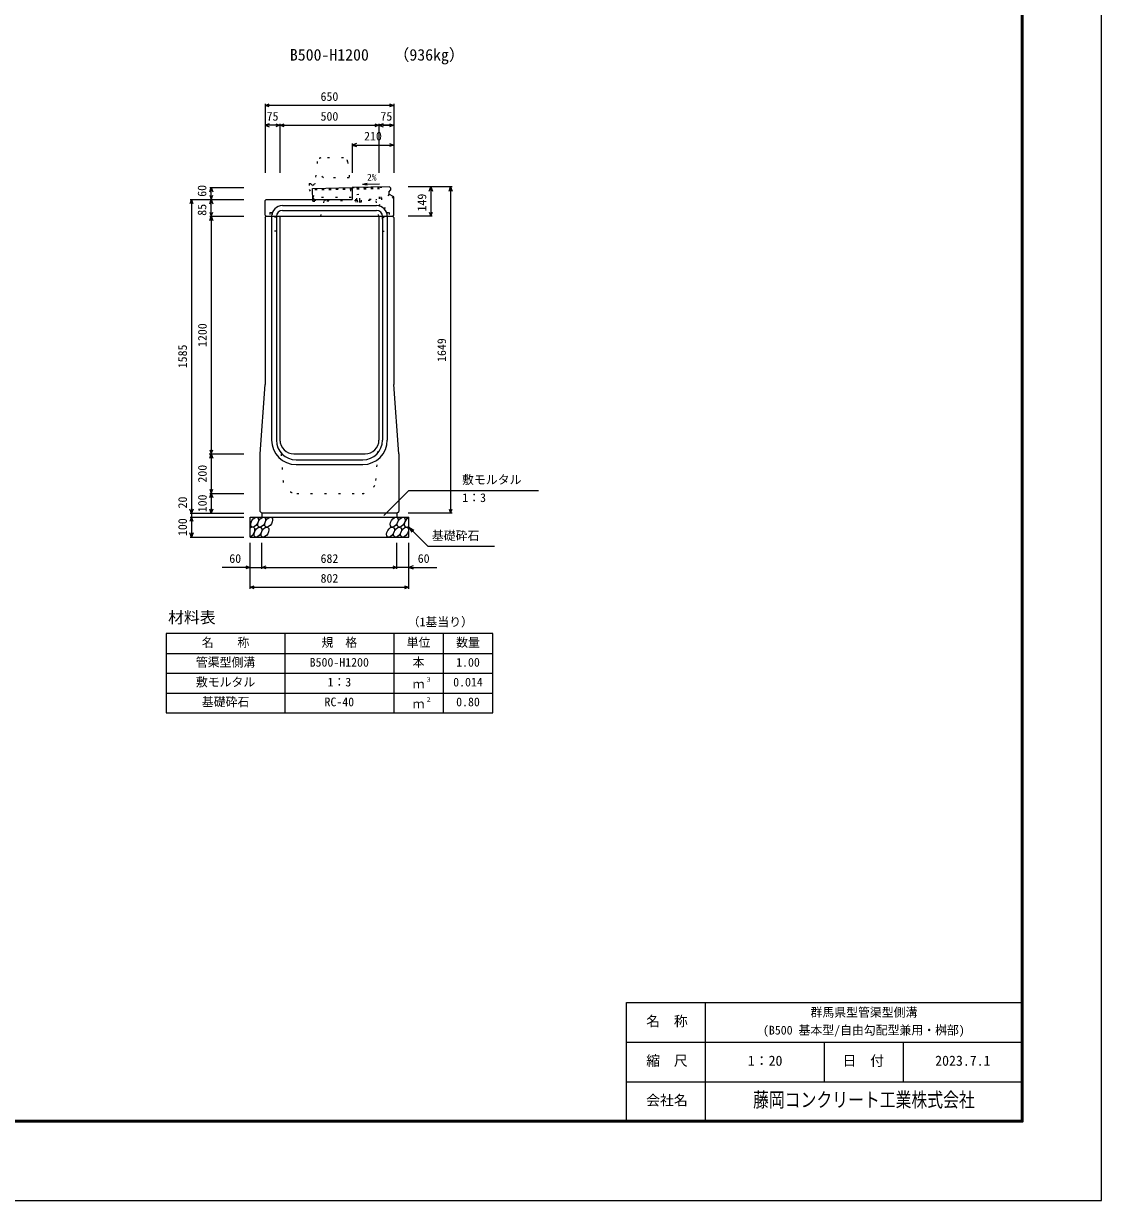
# Model space of a CAD drawing. Units: millimetres, scale not verified. Extents: x -12600 to 12600, y -5940 to 5940.
# Drawn here: x 7154 to 12600, y -5940 to 5 of the extents above; entities that cross this region are included whole.
import ezdxf
from ezdxf.enums import TextEntityAlignment as Align

# ---------------------------------------------------------------- set-up
doc = ezdxf.new("R2010")
doc.units = ezdxf.units.MM
doc.header["$LTSCALE"] = 40
doc.linetypes.add('DOTTED', pattern=[1.75, 0.25, -1.5])
for name, color, linetype, lineweight in [('0-0_DIM', 7, 'Continuous', 25), ('0-1_Defpoints', 5, 'Continuous', 25), ('0-2_HATCH', 6, 'DOTTED', 25), ('0-3_HYO', 3, 'Continuous', 25), ('0-4_HYO2', 4, 'Continuous', 25), ('0-5_OUTLINE', 3, 'Continuous', 25), ('0-6_OUTLINE2', 4, 'DOTTED', 25), ('0-7_TXT', 7, 'Continuous', 25), ('0-8_WAKU', 3, 'Continuous', 25), ('0-9_WAKU-LINE', 7, 'Continuous', 25)]:
    doc.layers.add(name, color=color, linetype=linetype, lineweight=lineweight)
doc.layers.add('0-A_WAKU-TXT', color=7, linetype='Continuous')
doc.styles.add('ＭＳ ゴシック', font='')
doc.styles.get('ＭＳ ゴシック').set_extended_font_data('MS Gothic')

msp = doc.modelspace()

# ---------------------------------------------------------------- linework, layer by layer
at = {"layer": '0-0_DIM'}
for p, q in [((8375, -401.04), (8375, -748.54)), ((9025, -408.54), (8375, -408.54)), ((9025, -401.04), (9025, -748.54)), ((8450, -508.54), (8375, -508.54)), ((8450, -501.04), (8450, -748.54)), ((8450, -508.54), (8950, -508.54)), ((8950, -501.04), (8950, -748.54)), ((9025, -508.54), (8950, -508.54)), ((8970, -508.54), (9025, -508.54)), ((8815, -601.04), (8815, -748.54)), ((8815, -608.54), (9025, -608.54)), ((8095.5, -823.54), (8268, -823.54)), ((8103, -883.54), (8103, -823.54)), ((9319.5, -819.54), (9097, -819.54)), ((9212, -819.54), (9212, -968.54)), ((9312, -819.54), (9312, -2468.54)), ((7995.5, -883.54), (8268, -883.54)), ((8003, -883.54), (8003, -2468.54)), ((8103, -968.54), (8103, -883.54)), ((8095.5, -968.54), (8268, -968.54)), ((9219.5, -968.54), (9097, -968.54)), ((8092.25, -2168.54), (8264.75, -2168.54)), ((8095.5, -2168.54), (8268, -2168.54)), ((8095.5, -2368.54), (8268, -2368.54)), ((8103, -2368.54), (8103, -2468.54)), ((8974.77, -2479.35), (9101, -2353.11)), ((9101, -2353.11), (9755.81, -2353.11)), ((7995.5, -2468.54), (8268, -2468.54)), ((7995.5, -2488.54), (8268, -2488.54)), ((8003, -2468.54), (8003, -2488.54)), ((8003, -2488.54), (8003, -2588.54)), ((9319.5, -2468.54), (9097, -2468.54)), ((9101, -2538.54), (9196.76, -2634.29)), ((9101, -2538.54), (9126.98, -2553.54)), ((9101, -2538.54), (9116, -2564.52)), ((7995.5, -2588.54), (8268, -2588.54)), ((8299, -2849.9), (8299, -2618.54)), ((8359, -2749.9), (8359, -2618.54)), ((9041, -2749.9), (9041, -2618.54)), ((9101, -2849.9), (9101, -2618.54)), ((9196.76, -2634.29), (9534.31, -2634.29)), ((8299, -2742.4), (8157.21, -2742.4)), ((8299, -2742.4), (8359, -2742.4)), ((8359, -2742.4), (9041, -2742.4)), ((9101, -2742.4), (9041, -2742.4)), ((9101, -2742.4), (9242.79, -2742.4)), ((8299, -2842.4), (9101, -2842.4))]:
    msp.add_line(p, q, dxfattribs=at)
for points in [[(8396.14, -416.23), (8375, -408.54), (8396.14, -400.84)], [(9003.86, -400.84), (9025, -408.54), (9003.86, -416.23)], [(8396.14, -500.84), (8375, -508.54), (8396.14, -516.23)], [(8428.86, -500.84), (8450, -508.54), (8428.86, -516.23)], [(8471.14, -516.23), (8450, -508.54), (8471.14, -500.84)], [(8928.86, -500.84), (8950, -508.54), (8928.86, -516.23)], [(8971.14, -500.84), (8950, -508.54), (8971.14, -516.23)], [(9003.86, -500.84), (9025, -508.54), (9003.86, -516.23)], [(8836.14, -600.84), (8815, -608.54), (8836.14, -616.23)], [(9003.86, -600.84), (9025, -608.54), (9003.86, -616.23)], [(8095.3, -844.68), (8103, -823.54), (8110.7, -844.68)], [(9204.3, -840.68), (9212, -819.54), (9219.7, -840.68)], [(9304.3, -840.68), (9312, -819.54), (9319.7, -840.68)], [(8010.7, -904.68), (8003, -883.54), (7995.3, -904.68)], [(8095.3, -862.39), (8103, -883.54), (8110.7, -862.39)], [(8095.3, -904.68), (8103, -883.54), (8110.7, -904.68)], [(8095.3, -947.39), (8103, -968.54), (8110.7, -947.39)], [(9204.3, -947.39), (9212, -968.54), (9219.7, -947.39)], [(8095.3, -989.68), (8103, -968.54), (8110.7, -989.68)], [(8103, -968.54), (8103, -2168.54), (8103, -2368.54)], [(8095.3, -2147.39), (8103, -2168.54), (8110.7, -2147.39)], [(8095.3, -2189.68), (8103, -2168.54), (8110.7, -2189.68)], [(8095.3, -2347.39), (8103, -2368.54), (8110.7, -2347.39)], [(8095.3, -2389.68), (8103, -2368.54), (8110.7, -2389.68)], [(8010.7, -2447.39), (8003, -2468.54), (7995.3, -2447.39)], [(8010.7, -2509.68), (8003, -2488.54), (7995.3, -2509.68)], [(8110.7, -2447.39), (8103, -2468.54), (8095.3, -2447.39)], [(9304.3, -2447.39), (9312, -2468.54), (9319.7, -2447.39)], [(8010.7, -2567.39), (8003, -2588.54), (7995.3, -2567.39)], [(8277.86, -2734.71), (8299, -2742.4), (8277.86, -2750.1)], [(8380.14, -2750.1), (8359, -2742.4), (8380.14, -2734.71)], [(9019.86, -2734.71), (9041, -2742.4), (9019.86, -2750.1)], [(9122.14, -2734.71), (9101, -2742.4), (9122.14, -2750.1)], [(8320.14, -2850.1), (8299, -2842.4), (8320.14, -2834.71)], [(9079.86, -2834.71), (9101, -2842.4), (9079.86, -2850.1)]]:
    msp.add_lwpolyline(points, dxfattribs=at)
at = {"layer": '0-1_Defpoints'}
msp.add_lwpolyline([(-4200, -5940), (12600, -5940), (12600, 5940), (-4200, 5940)], close=True, dxfattribs=at)
at = {"layer": '0-2_HATCH', "linetype": 'Continuous'}
for p, q in [((8615, -827.35), (8815, -823.54)), ((8616.23, -891.84), (8615, -827.35))]:
    msp.add_line(p, q, dxfattribs=at)
at = {"layer": '0-2_HATCH'}
for p, q in [((8620.64, -887.25), (8619.5, -827.26)), ((8627.3, -827.11), (8628.44, -887.1)), ((8630.8, -827.04), (8631.94, -887.03)), ((8634.3, -826.98), (8635.44, -886.97)), ((8662.59, -826.44), (8663.74, -886.43)), ((8666.09, -826.37), (8667.24, -886.36)), ((8669.59, -826.31), (8670.74, -886.29)), ((8697.89, -825.77), (8699.03, -885.76)), ((8701.39, -825.7), (8702.53, -885.69)), ((8704.89, -825.63), (8706.03, -885.62)), ((8733.18, -825.1), (8734.32, -885.08)), ((8736.68, -825.03), (8737.82, -885.02)), ((8740.18, -824.96), (8741.32, -884.95)), ((8768.47, -824.42), (8769.62, -884.41)), ((8771.97, -824.36), (8773.12, -884.34)), ((8775.47, -824.29), (8776.62, -884.28)), ((8804.17, -823.74), (8805.31, -883.73)), ((8807.27, -823.68), (8808.41, -883.67)), ((8811.17, -823.61), (8812.31, -883.6)), ((8815, -823.54), (8963.94, -820.7)), ((8839.06, -823.08), (8840.2, -883.07)), ((8842.56, -823.01), (8843.79, -887.5)), ((8846.06, -822.95), (8847.2, -882.93)), ((8874.36, -822.41), (8875.5, -882.4)), ((8877.85, -822.34), (8879, -882.33)), ((8881.35, -822.27), (8882.5, -882.26)), ((8910.05, -821.73), (8911.19, -881.72)), ((8913.15, -821.67), (8914.38, -886.16)), ((8917.05, -821.59), (8918.19, -881.58)), ((8944.94, -821.06), (8946.09, -881.05)), ((8948.44, -821), (8949.58, -880.98)), ((8953.08, -880.92), (8951.94, -820.93)), ((8960.58, -880.77), (8959.44, -820.79)), ((8965.17, -885.19), (8963.94, -820.7)), ((8616.23, -891.84), (8965.17, -885.19)), ((8620.64, -887.25), (8960.58, -880.77)), ((8676.96, -886.18), (8677.05, -890.68)), ((8832.32, -887.72), (8860.01, -887.19)), ((8832.32, -887.72), (8832.51, -897.72)), ((8837.62, -857.61), (8853.61, -857.31)), ((8838.19, -887.61), (8837.62, -857.61)), ((8840.7, -887.56), (8840.89, -897.56)), ((8851.67, -887.35), (8851.86, -897.35)), ((8854.18, -887.3), (8853.61, -857.31)), ((8860.01, -887.19), (8860.2, -897.19)), ((8935.59, -881.25), (8935.67, -885.75)), ((8860.2, -897.19), (8832.51, -897.72))]:
    msp.add_line(p, q, dxfattribs=at)
at = {"layer": '0-2_HATCH', "linetype": 'Continuous'}
for centre in [(8321.89, -2513.54), (8357.37, -2513.54), (8392.84, -2513.54), (9027.05, -2513.54), (9062.52, -2513.54), (8338.77, -2563.54), (8374.25, -2563.54), (9008.45, -2563.54), (9043.93, -2563.54), (9079.41, -2563.54)]:
    msp.add_ellipse(centre, major_axis=(14.54, 23.54), ratio=0.5792, dxfattribs=at)
for centre, start_param, end_param in [((9098, -2513.54), 0.6666252, 4.1103269), ((8303.3, -2563.54), 3.7419964, 7.318141)]:
    msp.add_ellipse(centre, major_axis=(14.54, 23.54), ratio=0.5792, start_param=start_param, end_param=end_param, dxfattribs=at)
at = {"layer": '0-3_HYO'}
for p, q in [((8475, -3076.64), (8475, -3476.64)), ((9025, -3076.64), (9025, -3476.64)), ((9275, -3076.64), (9275, -3476.64)), ((7875, -3176.64), (9525, -3176.64))]:
    msp.add_line(p, q, dxfattribs=at)
msp.add_lwpolyline([(7875, -3476.64), (9525, -3476.64), (9525, -3076.64), (7875, -3076.64)], close=True, dxfattribs=at)
at = {"layer": '0-4_HYO2'}
for p, q in [((7875, -3276.64), (9525, -3276.64)), ((7875, -3376.64), (9525, -3376.64))]:
    msp.add_line(p, q, dxfattribs=at)
at = {"layer": '0-5_OUTLINE', "linetype": 'DOTTED'}
for p, q in [((8638.19, -691.59), (8627, -803.54)), ((8770.46, -673.59), (8656.66, -673.59)), ((8791.8, -691.55), (8810, -873.54)), ((8597, -803.54), (8597, -833.54)), ((8597, -803.54), (8605, -803.54)), ((8605, -803.54), (8615, -813.54)), ((8597, -833.54), (8620, -873.54)), ((8810, -873.54), (8620, -873.54))]:
    msp.add_line(p, q, dxfattribs=at)
at = {"layer": '0-5_OUTLINE'}
for p, q in [((9004, -819.94), (8815, -823.54)), ((8815, -823.54), (8815, -883.54)), ((8375, -888.54), (8380, -883.54)), ((8375, -962.54), (8375, -888.54)), ((8380, -883.54), (8815, -883.54)), ((9000, -846.54), (9009, -836.54)), ((9000, -846.54), (9000, -856.54)), ((9025, -869.54), (9000, -856.54)), ((9025, -962.54), (9025, -869.54)), ((8375, -962.54), (8381, -968.54)), ((8375, -974.54), (8381, -968.54)), ((8375, -974.54), (8375, -1818.54)), ((8381, -968.54), (9019, -968.54)), ((8450, -968.54), (8450, -2098.54)), ((8950, -968.54), (8950, -2098.54)), ((9019, -968.54), (9025, -962.54)), ((9019, -968.54), (9025, -974.54)), ((9025, -974.54), (9025, -1818.54)), ((8350, -2168.54), (8375, -1818.54)), ((9050, -2168.54), (9025, -1818.54)), ((8350, -2459.54), (8350, -2168.54)), ((8520, -2168.54), (8880, -2168.54)), ((9050, -2168.54), (9050, -2459.54)), ((8299, -2488.54), (9101, -2488.54)), ((8299, -2588.54), (8299, -2488.54)), ((8350, -2459.54), (8359, -2468.54)), ((9041, -2468.54), (8359, -2468.54)), ((8359, -2468.54), (8359, -2488.54)), ((9041, -2468.54), (9050, -2459.54)), ((9041, -2468.54), (9041, -2488.54)), ((9101, -2588.54), (9101, -2488.54)), ((8299, -2588.54), (9101, -2588.54))]:
    msp.add_line(p, q, dxfattribs=at)
at = {"layer": '0-5_OUTLINE', "linetype": 'DOTTED'}
msp.add_lwpolyline([(8615, -813.54), (8625, -803.54), (8627, -803.54)], dxfattribs=at)
at = {"layer": '0-5_OUTLINE'}
msp.add_lwpolyline([(9004, -819.94), (9009, -824.84), (9009, -836.54)], dxfattribs=at)
at = {"layer": '0-5_OUTLINE', "linetype": 'DOTTED'}
for centre, start, end in [((8658.1, -693.54), 94.13229, 174.40835), ((8771.9, -693.54), 4.08463, 93.6009)]:
    msp.add_arc(centre, 20, start, end, dxfattribs=at)
at = {"layer": '0-5_OUTLINE'}
for centre, start, end in [((8520, -2098.54), 180, 270), ((8880, -2098.54), 270, 0)]:
    msp.add_arc(centre, 70, start, end, dxfattribs=at)
at = {"layer": '0-6_OUTLINE2'}
for p, q in [((8620, -873.54), (8627, -803.54)), ((8671.7, -890.78), (8655, -968.54)), ((8950, -968.54), (8935.67, -885.75)), ((9001.41, -857.27), (8942.13, -923.06)), ((9023.39, -868.7), (8949.5, -965.63)), ((8399, -948.54), (8411, -948.54)), ((8399, -948.54), (8399, -973.54)), ((8411, -948.54), (8411, -973.54)), ((8989, -948.54), (9001, -948.54)), ((8989, -948.54), (8989, -973.54)), ((9001, -948.54), (9001, -973.54)), ((8433, -973.04), (8376.5, -973.04)), ((8433, -973.04), (8433, -1043.04)), ((8967, -973.54), (9024, -973.54)), ((8433, -1043.04), (8375, -1043.04)), ((8450, -2098.54), (8465.2, -2303.71)), ((8934.8, -2303.71), (8950, -2098.54)), ((8535.01, -2368.54), (8864.99, -2368.54))]:
    msp.add_line(p, q, dxfattribs=at)
at = {"layer": '0-6_OUTLINE2', "linetype": 'Continuous'}
for p, q in [((8462, -914.54), (8938, -914.54)), ((8462, -938.54), (8938, -938.54)), ((8408, -968.54), (8408, -2098.54)), ((8432, -968.54), (8432, -2098.54)), ((8968, -968.54), (8968, -2098.54)), ((8992, -968.54), (8992, -2098.54)), ((8532, -2198.54), (8868, -2198.54)), ((8532, -2222.54), (8868, -2222.54))]:
    msp.add_line(p, q, dxfattribs=at)
at = {"layer": '0-6_OUTLINE2'}
for points in [[(8800, -773.54), (8670, -773.54), (8633, -743.54)], [(8967, -973.54), (8967, -1043.54), (9025, -1043.54)]]:
    msp.add_lwpolyline(points, dxfattribs=at)
at = {"layer": '0-6_OUTLINE2', "linetype": 'Continuous'}
for centre, radius, start, end in [((8462, -968.54), 54, 90, 180), ((8462, -968.54), 30, 90, 180), ((8938, -968.54), 54, 0, 90), ((8938, -968.54), 30, 0, 90), ((8532, -2098.54), 124, 180, 270), ((8532, -2098.54), 100, 180, 270), ((8868, -2098.54), 100, 270, 0), ((8868, -2098.54), 124, 270, 0)]:
    msp.add_arc(centre, radius, start, end, dxfattribs=at)
at = {"layer": '0-6_OUTLINE2'}
for centre, start, end in [((8535.01, -2298.54), 184.23639, 270), ((8864.99, -2298.54), 270, 355.76361)]:
    msp.add_arc(centre, 70, start, end, dxfattribs=at)
at = {"layer": '0-7_TXT'}
for q in [(8889.78, -801.12), (8952.06, -804.1), (8889.93, -809.46)]:
    msp.add_line((8866.22, -805.74), q, dxfattribs=at)
at = {"layer": '0-8_WAKU'}
for p, q in [((10200, -4940), (12200, -4940)), ((10200, -5540), (10200, -4940))]:
    msp.add_line(p, q, dxfattribs=at)
at = {"layer": '0-8_WAKU', "lineweight": 50}
msp.add_lwpolyline([(-3800, -5540), (12200, -5540), (12200, 5540), (-3800, 5540)], close=True, dxfattribs=at)
at = {"layer": '0-9_WAKU-LINE'}
for p, q in [((10600, -5540), (10600, -4940)), ((10200, -5140), (12200, -5140)), ((11200, -5340), (11200, -5140)), ((11600, -5340), (11600, -5140)), ((10200, -5340), (12200, -5340))]:
    msp.add_line(p, q, dxfattribs=at)

# ---------------------------------------------------------------- texts
at = {"layer": '0-0_DIM', "style": 'ＭＳ ゴシック'}
for s, p in [('650', (8655, -398.54)), ('75', (8382.5, -498.54)), ('500', (8655, -498.54)), ('75', (8957.5, -498.54)), ('210', (8875, -598.54)), ('敷モルタル', (9369.94, -2334.38)), ('1：3', (9370.94, -2425.07)), ('基礎砕石', (9217.32, -2617.12)), ('60', (8194, -2732.4)), ('682', (8655, -2732.4)), ('60', (9146, -2732.4)), ('802', (8655, -2832.4))]:
    msp.add_text(s, height=43.99, dxfattribs=at).set_placement(p, align=Align.BOTTOM_LEFT)
for s, p in [('60', (8091.16, -869.92)), ('149', (9202, -944.04)), ('85', (8091.16, -965.68)), ('1200', (8093, -1628.54)), ('1649', (9302, -1704.04)), ('1585', (7993, -1736.04)), ('200', (8093, -2313.54)), ('100', (8093, -2463.54)), ('20', (7993, -2444.22)), ('100', (7993, -2583.54))]:
    msp.add_text(s, height=43.99, rotation=90, dxfattribs=at).set_placement(p, align=Align.BOTTOM_LEFT)
at = {"layer": '0-7_TXT', "style": 'ＭＳ ゴシック'}
for s, height, p in [('（936kg）', 58.65, (9023.7, -199.56)), ('B500-H1200', 58.65, (8500, -199.56)), ('2%', 35.19, (8889.95, -799.49)), ('材料表', 58.65, (7885, -3041.64)), ('（1基当り）', 43.99, (9095, -3052.64)), ('名\u3000\u3000称', 43.99, (8055, -3156.64)), ('規\u3000格', 43.99, (8660, -3156.64)), ('単位', 43.99, (9090, -3156.64)), ('数量', 43.99, (9340, -3156.64)), ('管渠型側溝', 43.99, (8025, -3256.64)), ('B500-H1200', 43.99, (8600, -3256.64)), ('本', 43.99, (9120, -3256.64)), ('1.00', 43.99, (9340, -3256.64)), ('敷モルタル', 43.99, (8025, -3356.64)), ('1：3', 43.99, (8690, -3356.64)), ('ｍ', 43.99, (9120, -3366.64)), ('３', 21.99, (9185.54, -3326.27)), ('0.014', 43.99, (9325, -3356.64)), ('基礎砕石', 43.99, (8055, -3456.64)), ('RC-40', 43.99, (8675, -3456.64)), ('ｍ', 43.99, (9120, -3466.64)), ('２', 21.99, (9185.54, -3426.27)), ('0.80', 43.99, (9340, -3456.64))]:
    msp.add_text(s, height=height, dxfattribs=at).set_placement(p, align=Align.BOTTOM_LEFT)
at = {"layer": '0-A_WAKU-TXT', "style": 'ＭＳ ゴシック'}
for s, height, p in [('群馬県型管渠型側溝', 43.99, (11130, -5025)), ('名\u3000称', 51.32, (10299.9, -5075)), ('(B500 基本型/自由勾配型兼用・桝部)', 43.99, (10890, -5115)), ('縮\u3000尺', 51.32, (10299.9, -5275)), ('1：20', 51.32, (10813.5, -5275)), ('日\u3000付', 51.32, (11291.89, -5275)), ('2023.7.1', 51.32, (11760, -5275)), ('会社名', 51.32, (10299.9, -5475))]:
    msp.add_text(s, height=height, dxfattribs=at).set_placement(p, align=Align.BOTTOM_LEFT)
at = {"layer": '0-A_WAKU-TXT', "style": 'ＭＳ ゴシック', "width": 0.8}
msp.add_text('藤岡コンクリート工業株式会社', height=73.31, dxfattribs=at).set_placement((10840, -5490), align=Align.BOTTOM_LEFT)

doc.saveas('drawing.dxf')
